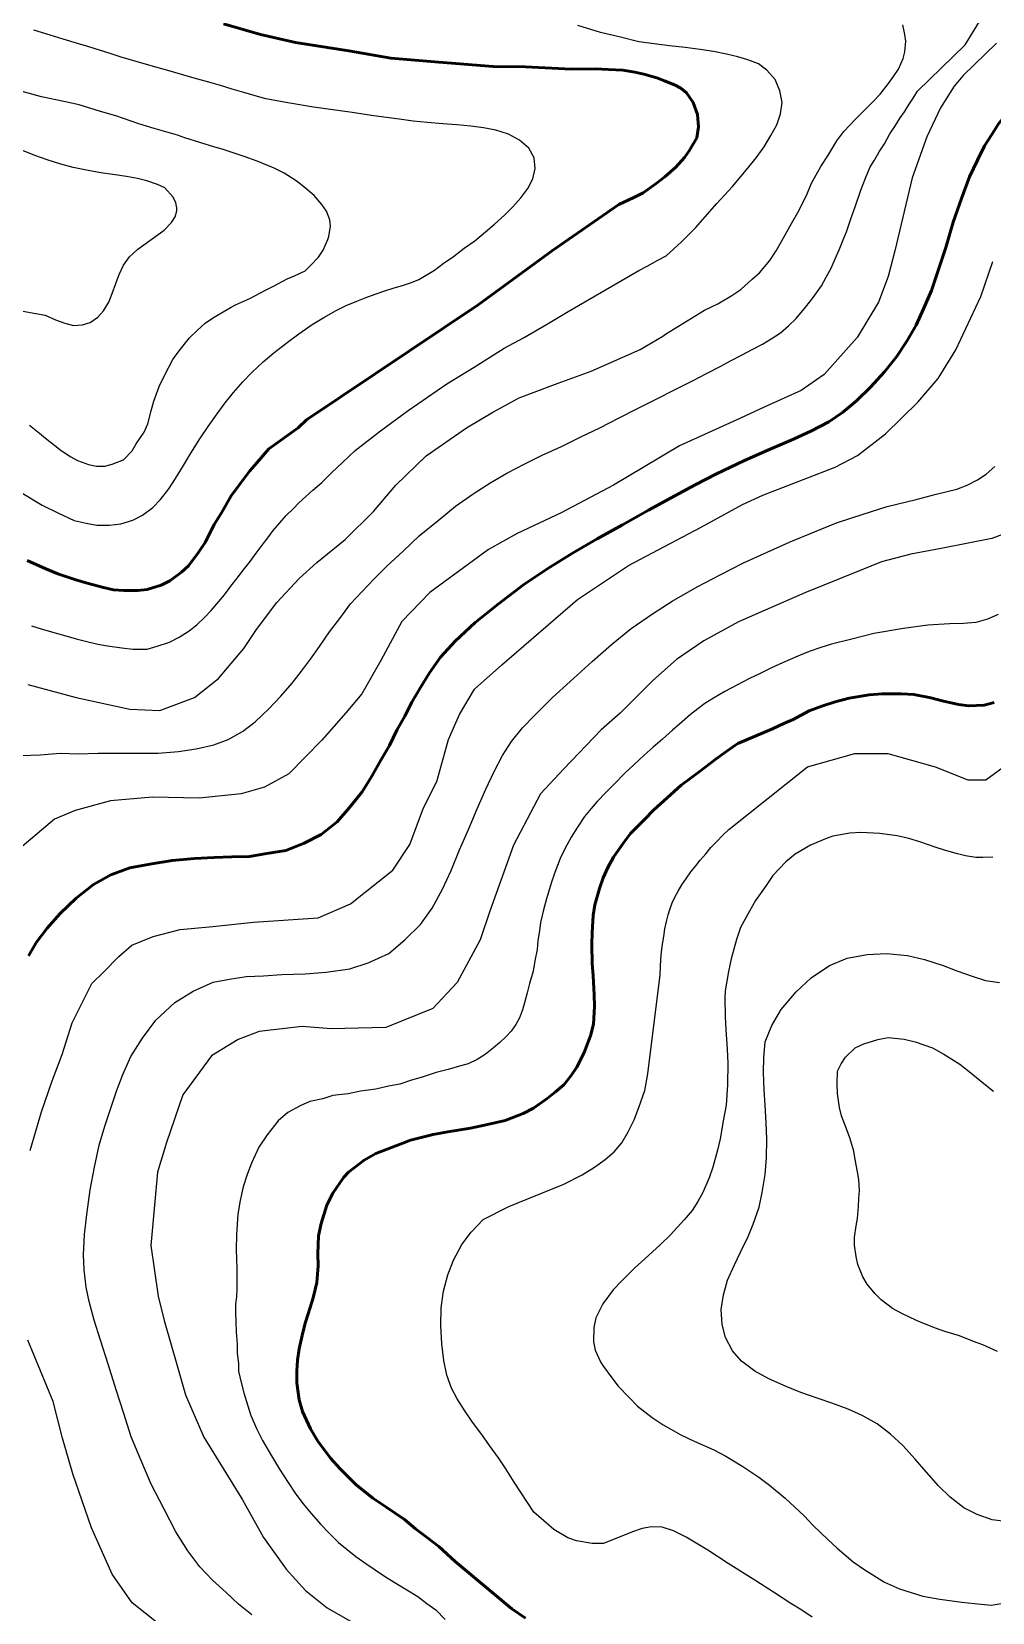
# Model space of a CAD drawing. Header units: metres. Extents: x 552626 to 559174, y 1843804 to 1852371.
# Drawn here: x 558558 to 558865, y 1847357 to 1847861 of the extents above; entities that cross this region are included whole.
import ezdxf

# ---------------------------------------------------------------- set-up
doc = ezdxf.new("R2010")
doc.units = ezdxf.units.M
doc.header["$LTSCALE"] = 6.8
doc.layers.add('1', color=7, linetype='Continuous', lineweight=25)
doc.layers.add('2', color=7, linetype='Continuous', lineweight=53)

msp = doc.modelspace()

# ---------------------------------------------------------------- linework, layer by layer
at = {"layer": '1'}
for points in [[(558557.1, 1847652.79), (558572.49, 1847648.64), (558589.64, 1847644.95), (558599.2, 1847644.51), (558610.31, 1847648.61), (558617.96, 1847654.76), (558625.99, 1847664.3), (558630.06, 1847670.3), (558636.52, 1847679.02), (558643.74, 1847686.66), (558649.34, 1847691.68), (558658.4, 1847699.02), (558667.39, 1847708.02), (558674.53, 1847716.43), (558684.26, 1847725.78), (558697.12, 1847734.71), (558705.43, 1847739.66), (558713.9, 1847744.23), (558725.12, 1847748.48), (558736.84, 1847752.78), (558752.5, 1847759.72), (558759.74, 1847763.9), (558760.61, 1847764.58), (558773.07, 1847772.22), (558777.24, 1847774.28), (558781.76, 1847776.96), (558784.62, 1847778.87), (558788.23, 1847782.11), (558790.58, 1847784.13), (558793.87, 1847788.08), (558795.85, 1847791.13), (558797.71, 1847794.42), (558800.83, 1847799.86), (558802.75, 1847803.4), (558805.54, 1847808.8), (558807.17, 1847812.72), (558810.13, 1847818.14), (558812.32, 1847821.46), (558815.26, 1847826.29), (558817.49, 1847829.29), (558821.2, 1847833.21), (558823.51, 1847835.56), (558826.95, 1847838.94), (558829.02, 1847841.18), (558831.71, 1847844.56), (558833.36, 1847846.83), (558834.92, 1847849.17), (558836.37, 1847852.5), (558836.94, 1847854.73), (558837.22, 1847858.09), (558836.98, 1847860.22), (558836.29, 1847863.3)], [(558657.51, 1847723.64), (558661.56, 1847727.52), (558669.64, 1847733.79), (558678.44, 1847740.24), (558690.84, 1847748.69), (558699.5, 1847754.06), (558709.08, 1847760.09), (558715.3, 1847763.4), (558723.18, 1847767.96), (558729.56, 1847771.81), (558752.09, 1847784.87), (558754.69, 1847786.27), (558758.08, 1847788.18), (558760.79, 1847789.63), (558765.63, 1847794.05), (558770.15, 1847798.48), (558776.96, 1847806.27), (558781.92, 1847811.71), (558786.85, 1847817.53), (558789.54, 1847820.83), (558792.05, 1847824.36), (558794.22, 1847827.95), (558796.06, 1847831.42), (558797.3, 1847834.89), (558797.79, 1847838.46), (558797.1, 1847842.27), (558795.62, 1847845.86), (558792.92, 1847848.85), (558790.2, 1847850.81), (558786.88, 1847852.15), (558783.63, 1847853.09), (558780.04, 1847853.95), (558775.91, 1847854.74), (558771.6, 1847855.4), (558766.82, 1847856.03), (558761.85, 1847856.6), (558757, 1847857.21), (558752.05, 1847857.87), (558746.22, 1847859.36), (558739.79, 1847860.83), (558732.56, 1847863.04)], [(558807.69, 1847776.29), (558810.3, 1847780.01), (558811.88, 1847782.74), (558813.44, 1847785.61), (558814.7, 1847788.64), (558815.97, 1847791.49), (558817.23, 1847794.74), (558818.36, 1847797.24), (558819.76, 1847801.39), (558821.13, 1847805.18), (558822.86, 1847810.56), (558824.38, 1847814.41), (558825.88, 1847818.01), (558827.3, 1847820.12), (558828.79, 1847822.72), (558830.43, 1847825.31), (558832.18, 1847828.56), (558833.72, 1847830.84), (558835.41, 1847833.65), (558836.82, 1847835.55), (558838.36, 1847838.03), (558839.61, 1847839.94), (558840.96, 1847842.14), (558856.15, 1847856.88), (558860.81, 1847864.35)], [(558618.54, 1847843.91), (558614.87, 1847844.97), (558611.38, 1847845.99), (558607.97, 1847846.95), (558604.01, 1847848.05), (558599.84, 1847849.25), (558594.94, 1847850.64), (558590.89, 1847851.86), (558586.89, 1847853.03), (558583.35, 1847854.18), (558580.03, 1847855.21), (558576.29, 1847856.37), (558572.93, 1847857.34), (558568.39, 1847858.69), (558564.26, 1847859.95), (558558.98, 1847861.61)], [(558866.2, 1847857.4), (558855.51, 1847847.08), (558852.67, 1847843.76), (558848.32, 1847836.83), (558843.98, 1847827.59), (558839.32, 1847814.45), (558833.76, 1847791.18), (558831.62, 1847782.96), (558828.58, 1847774.76), (558821.76, 1847763.56), (558811.17, 1847751.67), (558803.91, 1847746.6), (558792.05, 1847741.25), (558784.47, 1847737.8), (558765.03, 1847729.01), (558753.49, 1847722.03), (558743.97, 1847716.43), (558727.24, 1847707.57), (558713.22, 1847700.94), (558704.15, 1847695.91), (558685.41, 1847682.19), (558676.44, 1847672.93), (558669.77, 1847660.46), (558663.66, 1847649.85), (558658.57, 1847643.74), (558650.96, 1847635.02), (558640.36, 1847624.29), (558632.62, 1847620.05), (558625.15, 1847617.91), (558611.81, 1847616.51), (558596.85, 1847616.85), (558583.48, 1847615.7), (558572.26, 1847612.61), (558565.64, 1847609.79), (558552.5, 1847598.76)], [(558557.66, 1847735.59), (558560.79, 1847732.96), (558562.71, 1847731.43), (558565.73, 1847729.04), (558567.74, 1847727.44), (558570.8, 1847725.46), (558573.01, 1847724.3), (558576.48, 1847723.04), (558579.04, 1847722.5), (558581.7, 1847722.47), (558584.03, 1847723.16), (558587.62, 1847724.48), (558590.37, 1847727.38), (558591.69, 1847729.61), (558594.18, 1847733.3), (558595.45, 1847736.02), (558596.47, 1847740.13), (558597.28, 1847743.22), (558599.07, 1847747.92), (558600.75, 1847751.35), (558603.33, 1847756.47), (558605.42, 1847759.29), (558608.68, 1847763.41), (558611.16, 1847765.77), (558613.72, 1847768.06), (558616.34, 1847769.86), (558622.02, 1847773.25), (558623.35, 1847773.99), (558628.11, 1847776.03), (558632.73, 1847778.48), (558635.72, 1847779.98), (558639.87, 1847782.21), (558642.17, 1847783.22), (558645.56, 1847784.85), (558647.28, 1847786.47), (558649.88, 1847789.18), (558651.37, 1847791.43), (558652.82, 1847794.75), (558653.2, 1847795.79), (558653.66, 1847799.01), (558653.51, 1847801.07), (558652.44, 1847803.86), (558650.95, 1847805.93), (558648.46, 1847808.8), (558645.15, 1847811.58), (558642.77, 1847813.47), (558638.91, 1847815.94), (558635.73, 1847817.57), (558630.32, 1847819.78), (558626.15, 1847821.29), (558619.16, 1847823.57), (558616.75, 1847824.29), (558607.26, 1847827.19), (558604.83, 1847828.08), (558597.44, 1847830.22), (558592.52, 1847831.74), (558585.16, 1847834.3), (558580.27, 1847835.65), (558573.45, 1847837.78), (558568.59, 1847838.8), (558561.44, 1847840.31), (558531.3, 1847848.57)], [(558593.75, 1847706.84), (558596.96, 1847709.24), (558599.47, 1847711.84), (558602.07, 1847715.2), (558604.25, 1847718.52), (558606.76, 1847722.68), (558609.14, 1847726.59), (558612, 1847731.2), (558614.65, 1847735.17), (558617.49, 1847739.21), (558620.12, 1847742.71), (558622.75, 1847745.96), (558625.7, 1847749.33), (558628.6, 1847752.33), (558632.24, 1847755.74), (558635.64, 1847758.62), (558639.82, 1847761.88), (558643.57, 1847764.65), (558647.87, 1847767.63), (558651.52, 1847769.96), (558655.46, 1847772.16), (558658.67, 1847773.69), (558662.04, 1847775.11), (558664.78, 1847776.19), (558667.98, 1847777.36), (558670.71, 1847778.33), (558674, 1847779.36), (558676.62, 1847780.16), (558679.5, 1847781.11), (558681.82, 1847782.03), (558684.24, 1847783.45), (558686.82, 1847785.01), (558689.67, 1847787.18), (558692.88, 1847789.34), (558696.36, 1847791.98), (558699.7, 1847794.39), (558703.18, 1847797.2), (558706.06, 1847799.74), (558709.18, 1847802.6), (558711.83, 1847805.27), (558714.43, 1847808.11), (558716.6, 1847811.04), (558718.21, 1847814.15), (558719.02, 1847817.49), (558718.62, 1847820.82), (558716.94, 1847823.9), (558714.01, 1847826.5), (558710.44, 1847828.36), (558706.47, 1847829.67), (558702.52, 1847830.46), (558698.46, 1847831), (558694.02, 1847831.36), (558689.58, 1847831.7), (558684.52, 1847832.1), (558680.09, 1847832.56), (558675.63, 1847833.22), (558667.55, 1847834.27), (558659.9, 1847835.48), (558648.21, 1847837.01), (558640.68, 1847838.35), (558633.03, 1847839.67), (558629.6, 1847840.66), (558625.98, 1847841.72), (558622.29, 1847842.77), (558618.54, 1847843.91)], [(558600.61, 1847797.81), (558603, 1847800.2), (558604.07, 1847802), (558604.67, 1847803.91), (558604.67, 1847804.87), (558604.31, 1847806.54), (558603.48, 1847808.33), (558600.85, 1847811.32), (558598.47, 1847812.4), (558595.04, 1847813.49), (558592.06, 1847814.24), (558588.56, 1847814.85), (558584.96, 1847815.4), (558580.44, 1847816.07), (558576.33, 1847816.79), (558571.61, 1847817.78), (558567.61, 1847818.83), (558563.27, 1847820.19), (558559.62, 1847821.52), (558555.66, 1847823.12)], [(558555.49, 1847771.98), (558562.66, 1847770.67), (558565.96, 1847769.15), (558568.88, 1847768.08), (558571.73, 1847767.38), (558574.53, 1847767.55), (558576.98, 1847768.32), (558579.43, 1847770.03), (558581.27, 1847772.06), (558582.93, 1847774.84), (558584.07, 1847777.53), (558585.2, 1847780.74), (558586.22, 1847783.59), (558587.63, 1847786.65), (558589.6, 1847789.27), (558592.17, 1847791.74), (558600.61, 1847797.81)], [(558557.85, 1847504.09), (558561.44, 1847516.46), (558564.93, 1847526.38), (558568.09, 1847534.71), (558571.3, 1847544.85), (558577.58, 1847557.35), (558581.21, 1847560.98), (558586.2, 1847565.99), (558590.28, 1847569.62), (558597.08, 1847572.35), (558605.69, 1847574.62), (558616.12, 1847575.53), (558629.08, 1847576.95), (558649.76, 1847578.3), (558660.04, 1847582.82), (558673.6, 1847593.51), (558678.96, 1847601.72), (558683.41, 1847613.41), (558687.58, 1847621.87), (558691.31, 1847635.28), (558694.89, 1847643.28), (558699.63, 1847651.29), (558708.38, 1847659.11), (558732.48, 1847679.88), (558748.72, 1847690.75), (558771.76, 1847702.91), (558785.19, 1847710.24), (558791.67, 1847713.17), (558814.69, 1847722.12), (558821.84, 1847725.89), (558830.82, 1847732.84), (558841.11, 1847742.9), (558847.57, 1847750.45), (558853.21, 1847759.59), (558861.16, 1847776.58), (558865.01, 1847787.82)], [(558555.01, 1847630.16), (558561.07, 1847630.38), (558567.38, 1847630.87), (558573.29, 1847630.71), (558579.54, 1847630.9), (558585.79, 1847630.84), (558592.43, 1847630.91), (558598.74, 1847630.94), (558605.18, 1847631.4), (558610.81, 1847632.32), (558616.46, 1847633.55), (558621.03, 1847635.24), (558625.57, 1847637.8), (558629.67, 1847640.89), (558634.02, 1847645.07), (558637.86, 1847649.13), (558641.45, 1847653.28), (558644.39, 1847657.04), (558647.26, 1847660.89), (558650.21, 1847664.88), (558653.35, 1847669.56), (558656.62, 1847673.9), (558660.06, 1847678.53), (558663.66, 1847682.42), (558667.69, 1847686.63), (558671.75, 1847690.65), (558676.91, 1847695.38), (558681.97, 1847700.22), (558688, 1847705.16), (558693.61, 1847709.73), (558699.25, 1847713.64), (558704.82, 1847717.29), (558709.91, 1847720.22), (558715.65, 1847723.21), (558721.25, 1847726.03), (558727.37, 1847728.77), (558733.57, 1847731.81), (558739.61, 1847734.67), (558745.83, 1847737.86), (558751.43, 1847740.77), (558758.02, 1847744.06), (558763.19, 1847746.7), (558769.44, 1847749.79), (558773.48, 1847751.91), (558778.23, 1847754.43), (558781.33, 1847756.09), (558785.06, 1847758.03), (558788.02, 1847759.54), (558791.56, 1847761.41), (558794.31, 1847763.09), (558797.24, 1847764.97), (558799.77, 1847767.26), (558802.22, 1847769.6), (558805.33, 1847773.29), (558807.69, 1847776.29)], [(558558.27, 1847671.51), (558561.36, 1847670.55), (558565.39, 1847669.44), (558568.5, 1847668.51), (558572.55, 1847667.39), (558575.53, 1847666.63), (558579.48, 1847665.72), (558582.53, 1847665.19), (558587.11, 1847664.46), (558590.61, 1847664.12), (558595.18, 1847664.11), (558598.4, 1847664.99), (558602.3, 1847666.29), (558605.35, 1847667.92), (558608.55, 1847669.91), (558611.01, 1847671.79), (558613.6, 1847674.33), (558615.64, 1847676.37), (558618.02, 1847679.3), (558619.84, 1847681.44), (558621.89, 1847684.19), (558623.92, 1847686.69), (558625.93, 1847689.43), (558628.01, 1847692.1), (558629.94, 1847694.7), (558631.89, 1847697.3), (558633.72, 1847699.65), (558635.39, 1847701.95), (558637.56, 1847704.37), (558639.55, 1847706.71), (558641.89, 1847709), (558643.63, 1847710.79), (558645.82, 1847712.74), (558648.01, 1847714.82), (558650.87, 1847717.28), (558654.12, 1847720.43), (558657.51, 1847723.64)], [(558575.06, 1847466.05), (558574.87, 1847470.85), (558575.18, 1847477.28), (558575.94, 1847483.65), (558577.04, 1847491.6), (558578.35, 1847498.84), (558579.91, 1847505.82), (558581.66, 1847511.87), (558583.47, 1847517.31), (558585.4, 1847523.01), (558587.46, 1847528.35), (558589.99, 1847534.05), (558593.65, 1847539.98), (558597.99, 1847545.67), (558604.02, 1847551.3), (558609.91, 1847554.96), (558616.28, 1847557.85), (558621.5, 1847558.76), (558626.73, 1847559.65), (558632.29, 1847559.85), (558638.21, 1847560.29), (558645.61, 1847560.53), (558652.34, 1847561.06), (558659.85, 1847562.08), (558665.69, 1847564), (558672.26, 1847567.01), (558677.4, 1847571.29), (558682.42, 1847576.17), (558686.13, 1847581.47), (558689.46, 1847587.46), (558692.22, 1847593.46), (558694.89, 1847600.09), (558697.77, 1847606.55), (558700.49, 1847613.17), (558703.26, 1847619.37), (558705.87, 1847625.01), (558708.52, 1847630.15), (558711.49, 1847634.58), (558714.93, 1847638.93), (558718.9, 1847643.04), (558724.53, 1847648.61), (558730.14, 1847653.78), (558737.16, 1847660.15), (558743.39, 1847665.53), (558749.6, 1847670.65), (558756.45, 1847675.4), (558762.73, 1847679.38), (558770.68, 1847683.93), (558778.05, 1847687.83), (558785.43, 1847691.58), (558793.01, 1847695.07), (558800.37, 1847698.29), (558808.1, 1847701.47), (558815.11, 1847704.34), (558823.61, 1847707.16), (558831.29, 1847709.6), (558840.55, 1847711.87), (558846.96, 1847713.5), (558853.51, 1847715.16), (558856.79, 1847716.39), (558860.17, 1847718.06), (558862.87, 1847719.9), (558865.67, 1847722.33)], [(558555.53, 1847713.79), (558561.69, 1847710.02), (558566.92, 1847707.49), (558571.89, 1847705.15), (558575.68, 1847704.24), (558579.15, 1847703.69), (558583.16, 1847703.62), (558586.76, 1847704.05), (558590.65, 1847705.22), (558593.75, 1847706.84)], [(558875.96, 1847703.69), (558864.75, 1847699.44), (558848.54, 1847696.17), (558838.84, 1847694.41), (558829.48, 1847691.92), (558822.71, 1847689.21)], [(558822.71, 1847689.21), (558805.02, 1847682.04), (558783.84, 1847672.79), (558772.82, 1847666.77), (558764.13, 1847660.75), (558756.53, 1847654.09), (558746.16, 1847643.64), (558740.09, 1847638.32), (558728.14, 1847625.88), (558720.69, 1847617.95), (558712.03, 1847601.53), (558704.55, 1847580.48), (558701.48, 1847571.38), (558694.05, 1847557.67), (558686.38, 1847549.46), (558671.39, 1847543.36), (558653.95, 1847542.9), (558644.61, 1847543.63), (558630.9, 1847542.06), (558624.25, 1847539.49), (558615.72, 1847534.27), (558606.6, 1847521.9), (558601.41, 1847506.65), (558598.51, 1847497.18), (558596.31, 1847473.78), (558598.68, 1847457.6), (558600.6, 1847449.84), (558604.66, 1847435.78), (558607.43, 1847426.19), (558613.24, 1847412.59), (558625.56, 1847392.65), (558632.35, 1847380.57), (558639.55, 1847370.47), (558645.73, 1847363.72), (558652.66, 1847358.22), (558664.37, 1847351.46)], [(558866.72, 1847675.16), (558863.36, 1847673.6), (558859.62, 1847672.56), (558855.64, 1847672.26), (558851.17, 1847672.15), (558844.26, 1847671.76), (558836.56, 1847670.62), (558827.1, 1847669.03), (558819.57, 1847667.13), (558813.54, 1847665.71), (558810.1, 1847664.59), (558806.39, 1847663.28), (558802.8, 1847661.82), (558797.92, 1847659.71), (558794.41, 1847658.1), (558790.52, 1847656.25), (558787.39, 1847654.73), (558783.37, 1847652.59), (558779.49, 1847650.6), (558775.84, 1847648.46), (558773.12, 1847646.7), (558770.9, 1847645.05), (558768.6, 1847643.18), (558765.93, 1847640.9), (558762.83, 1847638.26), (558759.67, 1847635.41), (558756.61, 1847632.78), (558753.76, 1847630.2), (558750.55, 1847627.27), (558747.64, 1847624.48), (558744.07, 1847620.93), (558741.58, 1847618.36), (558738.78, 1847615.42), (558736.9, 1847613.24), (558734.68, 1847610.65), (558732.46, 1847607.33)], [(558710.61, 1847486.26), (558728.13, 1847493.38), (558733.98, 1847496.32), (558737.88, 1847498.77), (558741.3, 1847501.21), (558744.23, 1847503.66), (558746.67, 1847506.6), (558748.62, 1847510.02), (558750.57, 1847513.93), (558752.03, 1847517.85), (558753.99, 1847523.23), (558754.96, 1847528.61), (558758.88, 1847560.15), (558758.95, 1847562.67), (558759.08, 1847565.19), (558759.33, 1847567.53), (558759.58, 1847569.97), (558760.02, 1847572.39), (558760.39, 1847574.83), (558760.88, 1847577.13), (558761.41, 1847579.34), (558762.02, 1847581.28), (558762.72, 1847583.14), (558763.58, 1847584.96), (558764.6, 1847586.87), (558765.83, 1847588.87), (558767.28, 1847591.01), (558768.68, 1847592.99), (558770.26, 1847594.96), (558771.67, 1847596.8), (558773.43, 1847598.76), (558775.03, 1847600.76), (558776.91, 1847602.73), (558778.76, 1847604.67), (558780.76, 1847606.57), (558805.89, 1847626.56), (558821.03, 1847630.74), (558831.47, 1847630.74), (558846.61, 1847626.56), (558857.05, 1847622.37), (558862.8, 1847622.37), (558870.63, 1847628.13)], [(558732.46, 1847607.33), (558730.43, 1847604.11), (558728.35, 1847600.16), (558727.02, 1847597.25), (558725.23, 1847592.85), (558724.1, 1847589.38), (558722.56, 1847584.42), (558721.69, 1847580.88), (558720.7, 1847576.86), (558720.36, 1847574.23), (558719.85, 1847571.11), (558719.65, 1847568.19), (558718.86, 1847564.62), (558718.34, 1847561.33), (558717.13, 1847557.42), (558716.45, 1847554.38), (558715.54, 1847551.22), (558715, 1847548.99), (558714.03, 1847546.48), (558712.82, 1847544.29), (558711.34, 1847542.17), (558709.76, 1847540.5), (558707.75, 1847538.55), (558705.66, 1847536.84), (558703.04, 1847534.71), (558700.45, 1847533.17), (558697.65, 1847531.77), (558694.83, 1847531.01), (558691.21, 1847529.94), (558687.45, 1847528.96), (558682.98, 1847527.55), (558679.54, 1847526.56), (558675.77, 1847525.32), (558672.2, 1847524.63), (558668.19, 1847523.63), (558663.28, 1847523.08), (558659.29, 1847522.15), (558654.4, 1847521.61), (558651.2, 1847520.59), (558647.04, 1847519.72), (558643.97, 1847518.37), (558640.12, 1847516.22), (558636.97, 1847513.55), (558633.46, 1847509.14), (558630.82, 1847505.22), (558628.51, 1847500.11), (558627.08, 1847496.49), (558625.79, 1847492.51), (558624.83, 1847488.15), (558624.1, 1847483.8), (558623.69, 1847477.26), (558623.6, 1847472.37), (558623.77, 1847466.47), (558623.84, 1847463.16), (558623.8, 1847459.93), (558623.66, 1847457.45), (558623.4, 1847455.04), (558623.35, 1847452.42), (558623.45, 1847449.29), (558623.58, 1847446.09), (558623.92, 1847442.35), (558623.92, 1847439.44), (558624.29, 1847436.14), (558624.34, 1847433.71), (558625.22, 1847430.07)], [(558865.03, 1847597.75), (558861.81, 1847597.63), (558859.56, 1847597.63), (558856.35, 1847598.09), (558853.77, 1847598.79), (558849.64, 1847599.98), (558846.63, 1847600.88), (558841.7, 1847602.56), (558838.25, 1847603.66), (558834.48, 1847604.56), (558828.92, 1847605.25), (558822.89, 1847605.56), (558819.34, 1847605.4), (558813.96, 1847604.45), (558812.12, 1847603.82), (558806.89, 1847601.56), (558801.9, 1847598.65), (558798.93, 1847596.24), (558794.86, 1847591.86), (558792.65, 1847588.69), (558789.29, 1847583.9), (558787.35, 1847580.52), (558784.54, 1847575.29), (558783.24, 1847571.4), (558781.53, 1847565.3), (558780.67, 1847561.21), (558779.63, 1847555.02), (558779.55, 1847552.85), (558779.66, 1847546.79), (558779.88, 1847542.74), (558780.27, 1847536.46), (558780.45, 1847531.99), (558780.33, 1847525.08), (558779.91, 1847518.55), (558779.09, 1847514.13), (558777.98, 1847507.85), (558777.16, 1847504.18), (558775.7, 1847498.77), (558774.51, 1847495.39), (558772.46, 1847490.75), (558770.88, 1847487.82), (558769.05, 1847484.95), (558766.56, 1847482), (558762.13, 1847477.17), (558758.84, 1847473.96), (558753.94, 1847469.49), (558750.78, 1847466.64), (558746.6, 1847462.5), (558743.85, 1847459.6)], [(558869.11, 1847385.68), (558864.77, 1847386.29), (558860, 1847387.91), (558855.8, 1847390.12), (558851.38, 1847393.49), (558847.72, 1847397.07), (558843.74, 1847401.55), (558840.29, 1847405.61), (558836.33, 1847410), (558832.41, 1847413.6), (558828.08, 1847416.92), (558823.28, 1847419.56), (558818.86, 1847421.55), (558813.63, 1847423.44), (558809.29, 1847424.94), (558803.76, 1847426.91), (558799.06, 1847428.8), (558793.54, 1847431.25), (558789.12, 1847433.71), (558784.86, 1847436.91), (558781.97, 1847440.23), (558779.71, 1847444.47), (558778.63, 1847448.54), (558778.36, 1847453.41), (558779.1, 1847458.04), (558780.41, 1847462.71), (558782.6, 1847467.62), (558784.54, 1847471.63), (558786.97, 1847476.67), (558788.6, 1847480.63), (558790.43, 1847486.05), (558791.47, 1847490.68), (558792.39, 1847496.48), (558792.78, 1847501.74), (558792.88, 1847507.69), (558792.72, 1847512.89), (558792.39, 1847518.56), (558792.1, 1847523.47), (558791.89, 1847528.99), (558791.99, 1847533.82), (558792.41, 1847538.79), (558794.55, 1847543.99), (558797.44, 1847549.06), (558802.24, 1847554.74), (558807.05, 1847559.23), (558812.89, 1847563.16), (558818.5, 1847565.43), (558824.89, 1847566.64), (558831.11, 1847567), (558837.81, 1847566.29), (558843.18, 1847565.06), (558849.12, 1847563.16), (558853.57, 1847561.45), (558858.71, 1847559.58), (558862.66, 1847558.38), (558867.11, 1847557.74)], [(558866.52, 1847439.93), (558861.86, 1847442.14), (558858.83, 1847443.2), (558854.39, 1847444.94), (558849.73, 1847446.4), (558846.7, 1847447.46), (558843.74, 1847448.62), (558840.69, 1847449.85), (558835.94, 1847452.13), (558833.01, 1847453.71), (558829.37, 1847456.45), (558827.48, 1847458.4), (558824.97, 1847461.43), (558823.54, 1847463.76), (558821.92, 1847467.74), (558821.38, 1847470.25), (558820.88, 1847473.94), (558820.92, 1847476.44), (558821.42, 1847480.07), (558821.81, 1847482.44), (558822.13, 1847486.22), (558822.24, 1847488.81), (558822.45, 1847491.33), (558822.29, 1847494.89), (558821.85, 1847497.33), (558821.07, 1847501.23), (558820.67, 1847503.93), (558819.36, 1847508.11), (558818.28, 1847511.06), (558816.73, 1847515.12), (558816.08, 1847517.87), (558815.41, 1847522.29), (558815.3, 1847525.35), (558815.51, 1847529.37), (558816.65, 1847531.74), (558818.06, 1847533.9), (558821.14, 1847536.83), (558823.81, 1847538.14), (558828.32, 1847539.49), (558831.65, 1847540.12), (558836.78, 1847539.63), (558840.29, 1847538.78), (558845.75, 1847536.83), (558849.39, 1847534.84), (558854.49, 1847531.68), (558857.51, 1847529.28), (558862.11, 1847525.49), (558865.22, 1847523.02)], [(558807.4, 1847355.2), (558804.1, 1847357.38), (558800.54, 1847359.61), (558794.99, 1847363.2), (558789.4, 1847366.83), (558780.54, 1847372.33), (558774.1, 1847376.53), (558767.13, 1847380.73), (558763.11, 1847382.75), (558759.49, 1847383.91), (558756.06, 1847384.01), (558753.14, 1847383.5), (558750.03, 1847382.4), (558740.8, 1847378.66), (558737.17, 1847378.66), (558732.18, 1847379.57), (558729.46, 1847380.48), (558724.93, 1847383.21), (558718.58, 1847388.66), (558712.33, 1847398.32), (558709.62, 1847402.49), (558707.26, 1847406.03), (558704.41, 1847410.01), (558701.92, 1847413.45), (558698.98, 1847417.46), (558696.52, 1847421.01), (558694.06, 1847424.87), (558692.31, 1847428.28), (558690.85, 1847432.43), (558689.88, 1847437.06), (558689.18, 1847442.45), (558688.86, 1847448.23), (558689.04, 1847453.86), (558689.7, 1847459.22), (558691.09, 1847464.39), (558692.89, 1847469.16), (558695.61, 1847474.07), (558698.59, 1847478.03), (558702.44, 1847482.07), (558710.61, 1847486.26)], [(558628.59, 1847355.92), (558624.3, 1847359.38), (558620.38, 1847363.1), (558616.07, 1847367), (558612.04, 1847371.28), (558608.19, 1847376.4), (558604.29, 1847382.38), (558600.58, 1847389.71), (558596.47, 1847397.6), (558593.15, 1847405.45), (558590.13, 1847412.74), (558587.78, 1847420.14), (558585.28, 1847427.77), (558582.78, 1847435.91), (558580.29, 1847443.63), (558578.31, 1847449.99), (558576.72, 1847455.89), (558575.73, 1847460.5), (558575.06, 1847466.05)], [(558743.85, 1847459.6), (558740.53, 1847455.23), (558738.39, 1847450.66), (558737.66, 1847447.67), (558737.6, 1847443.09), (558738.16, 1847440.41), (558739.94, 1847436.45), (558740.75, 1847435.22), (558743.5, 1847431.54), (558745.46, 1847428.94), (558748.96, 1847425.27), (558751.6, 1847422.57), (558756.34, 1847418.96), (558759.78, 1847416.53), (558765.46, 1847413.36), (558769.69, 1847411.35), (558775.99, 1847408.58), (558779.79, 1847406.6), (558785.24, 1847403.32), (558790.38, 1847399.84), (558793.75, 1847397.31), (558798.71, 1847393.22), (558801.69, 1847390.41), (558804.77, 1847387.52), (558807.7, 1847384.44), (558812.37, 1847379.99), (558815.35, 1847377.17), (558820.42, 1847372.85), (558824.21, 1847370.29), (558830.48, 1847366.35), (558835.22, 1847364.24), (558842.73, 1847361.86), (558848.08, 1847360.89), (558855.09, 1847359.95), (558859.21, 1847359.51), (558864.5, 1847359.03), (558875.52, 1847360.88)], [(558598.75, 1847353.13), (558590.38, 1847359.78), (558584, 1847368.94), (558577.44, 1847383.7), (558571.5, 1847400.97), (558568.22, 1847412.31), (558565.2, 1847423.99), (558557.09, 1847443.56)], [(558625.22, 1847430.07), (558625.98, 1847426.77), (558627.33, 1847422.64), (558628.24, 1847419.53), (558630.21, 1847415.2), (558632.01, 1847411.52), (558634.89, 1847406.64), (558637.42, 1847402.4), (558640.13, 1847398.22), (558642.46, 1847394.73), (558644.9, 1847391.45), (558647.62, 1847388.12), (558650.46, 1847384.82), (558653.25, 1847382.04), (558656.25, 1847379.02), (558658.98, 1847376.83), (558661.78, 1847374.53), (558664.96, 1847372.36), (558667.91, 1847370.26), (558671.28, 1847368.08), (558674.57, 1847366.06), (558677.99, 1847363.9), (558681.51, 1847361.78), (558684.45, 1847359.59), (558687.25, 1847357.52), (558690.25, 1847354.42)]]:
    msp.add_lwpolyline(points, dxfattribs=at)
at = {"layer": '2'}
for points in [[(558556.89, 1847692.35), (558562.85, 1847689.71), (558566.68, 1847688.15), (558572.47, 1847686.24), (558576.09, 1847685.16), (558581.24, 1847683.75), (558584.4, 1847683.03), (558587.76, 1847682.75), (558592.25, 1847682.77), (558595.2, 1847683.11), (558599.61, 1847684.53), (558602.45, 1847685.85), (558606.13, 1847688.6), (558608.39, 1847690.69), (558611.49, 1847694.79), (558613.69, 1847698.12), (558616.6, 1847703.86), (558618.92, 1847707.54), (558622.04, 1847712.97), (558624.4, 1847716.32), (558627.94, 1847720.96), (558630.14, 1847723.54), (558632.05, 1847725.76), (558633.96, 1847727.97), (558643.32, 1847734.75), (558646.04, 1847737.21), (558700.77, 1847774), (558724.51, 1847791.34), (558745.69, 1847805.92), (558750.51, 1847808.23), (558753.5, 1847809.74), (558757.65, 1847812.71), (558760.33, 1847814.77), (558763.88, 1847817.92), (558766.61, 1847820.99), (558768.12, 1847823.07), (558770.55, 1847827.27), (558771.07, 1847830.74), (558770.78, 1847834.71), (558769.44, 1847838.46), (558767.25, 1847841.55), (558765.49, 1847843.09), (558763.71, 1847844.05), (558760.31, 1847845.41), (558757.78, 1847846.37), (558753.65, 1847847.56), (558750.83, 1847848.15), (558747.01, 1847848.8), (558742.41, 1847849.02), (558738.29, 1847849.3), (558730.56, 1847849.2), (558715.91, 1847849.91), (558705.61, 1847850.01), (558688.22, 1847851.36), (558672.89, 1847852.69), (558659.51, 1847855.01), (558642.49, 1847857.68), (558631.39, 1847860.26), (558619.55, 1847863.66)], [(558834.31, 1847757.38), (558837.59, 1847762.32), (558840.56, 1847767.5), (558842.94, 1847772.66), (558845.49, 1847778.56), (558847.55, 1847784.91), (558850.04, 1847792.29), (558852.41, 1847800.35), (558855.05, 1847807.87), (558857.57, 1847814.84), (558860.08, 1847820.11), (558862.4, 1847824.66), (558864.68, 1847828.33), (558866.83, 1847831.72), (558869.38, 1847834.9), (558871.8, 1847837.75), (558877.05, 1847843.18), (558882.02, 1847848.06), (558889.73, 1847855.51), (558894.95, 1847860.07), (558900.58, 1847865.09)], [(558557.34, 1847566.24), (558559.93, 1847570.61), (558563.28, 1847575.1), (558567.44, 1847579.75), (558572.57, 1847584.67), (558578.06, 1847588.95), (558583.62, 1847592.02), (558589.66, 1847594.28), (558596.03, 1847595.43), (558603.13, 1847596.67), (558610.25, 1847597.25), (558616.56, 1847597.6), (558622.22, 1847597.82), (558627.81, 1847597.97), (558633.33, 1847598.84), (558639.48, 1847599.88), (558645.31, 1847602.17), (558650.76, 1847604.94), (558655.85, 1847609.03), (558659.77, 1847613.51), (558663.84, 1847618.55), (558666.89, 1847623.51), (558669.78, 1847628.63), (558672.51, 1847633.39), (558674.83, 1847638.23), (558677.43, 1847642.65), (558679.67, 1847647.16), (558682.36, 1847651.81), (558685.26, 1847656.51), (558688.75, 1847661.56), (558693.49, 1847666.6), (558699.82, 1847672.59), (558707.18, 1847678.45), (558715.42, 1847684.68), (558723.02, 1847689.85), (558730.87, 1847694.75), (558738.81, 1847699.29), (558746.84, 1847703.7), (558755.18, 1847708.42), (558762.16, 1847712.3), (558770.08, 1847716.53), (558776.86, 1847720.06), (558785.81, 1847724.24), (558793.26, 1847727.6), (558801.47, 1847731.11), (558807.2, 1847733.77), (558812.65, 1847736.59), (558817.05, 1847739.62), (558821.49, 1847743.34), (558825.98, 1847747.64), (558830.46, 1847752.6), (558834.31, 1847757.38)], [(558762.22, 1847617.63), (558765.53, 1847620.67), (558771.28, 1847624.91), (558776.7, 1847629.11), (558779.39, 1847631), (558782.7, 1847633.29), (558783.7, 1847633.99), (558794.73, 1847638.66), (558798.52, 1847640.43), (558801.28, 1847641.66), (558806.46, 1847644.42), (558810.45, 1847645.87), (558814.69, 1847647.27), (558819.21, 1847648.46), (558825.58, 1847649.52), (558829.7, 1847649.83), (558835.85, 1847649.87), (558839.79, 1847649.57), (558845.23, 1847648.54), (558848.83, 1847647.62), (558854.04, 1847646.47), (558857.41, 1847646.03), (558862.21, 1847646.24), (558865.44, 1847647.11)], [(558684.66, 1847380.54), (558680.76, 1847383.34), (558677.34, 1847386.36), (558671.3, 1847390.4), (558667.24, 1847393.18), (558661.75, 1847397.54), (558656.77, 1847402.54), (558653.64, 1847405.92), (558649.61, 1847411.36), (558647.33, 1847415.26), (558644.77, 1847420.87), (558643.68, 1847424.57), (558642.9, 1847429.97), (558642.97, 1847433.64), (558643.14, 1847437.23), (558643.64, 1847440.86), (558644.88, 1847446), (558645.74, 1847449.34), (558647.2, 1847454), (558648.18, 1847457.1), (558649.37, 1847461.98), (558649.75, 1847467.34), (558649.64, 1847471.16), (558649.89, 1847476.92), (558650.7, 1847480.76), (558652.52, 1847486.62), (558654.41, 1847490.5), (558657.89, 1847495.64), (558659.38, 1847497.14), (558664.42, 1847501.04), (558668.17, 1847503.14), (558676.77, 1847506.45), (558679.16, 1847507.39), (558686.43, 1847509.23), (558691.16, 1847510.1), (558698.34, 1847511.26), (558702.81, 1847512.19), (558709.37, 1847513.69), (558715.18, 1847515.94), (558718.48, 1847517.65), (558722.87, 1847520.73), (558725.45, 1847522.85), (558728.11, 1847525.07), (558730.5, 1847528.09), (558732.28, 1847530.71), (558734.65, 1847535.39), (558736.62, 1847540.68), (558737.61, 1847544.37), (558737.96, 1847550.07), (558737.78, 1847553.79), (558737.5, 1847559.83), (558737.21, 1847563.79), (558737.1, 1847569.84), (558737.16, 1847573.68), (558737.54, 1847579.04), (558738.06, 1847582.51), (558739.53, 1847587.75), (558740.73, 1847591.13), (558742.17, 1847594.46), (558743.97, 1847597.66), (558747.18, 1847602.27), (558749.42, 1847605.27), (558753.89, 1847609.77), (558756.87, 1847612.78), (558762.22, 1847617.63)], [(558715.95, 1847354.91), (558711.56, 1847357.85), (558705.7, 1847362.74), (558693.43, 1847372.99), (558688.23, 1847377.71), (558684.66, 1847380.54)]]:
    msp.add_lwpolyline(points, dxfattribs=at)

doc.saveas('drawing.dxf')
